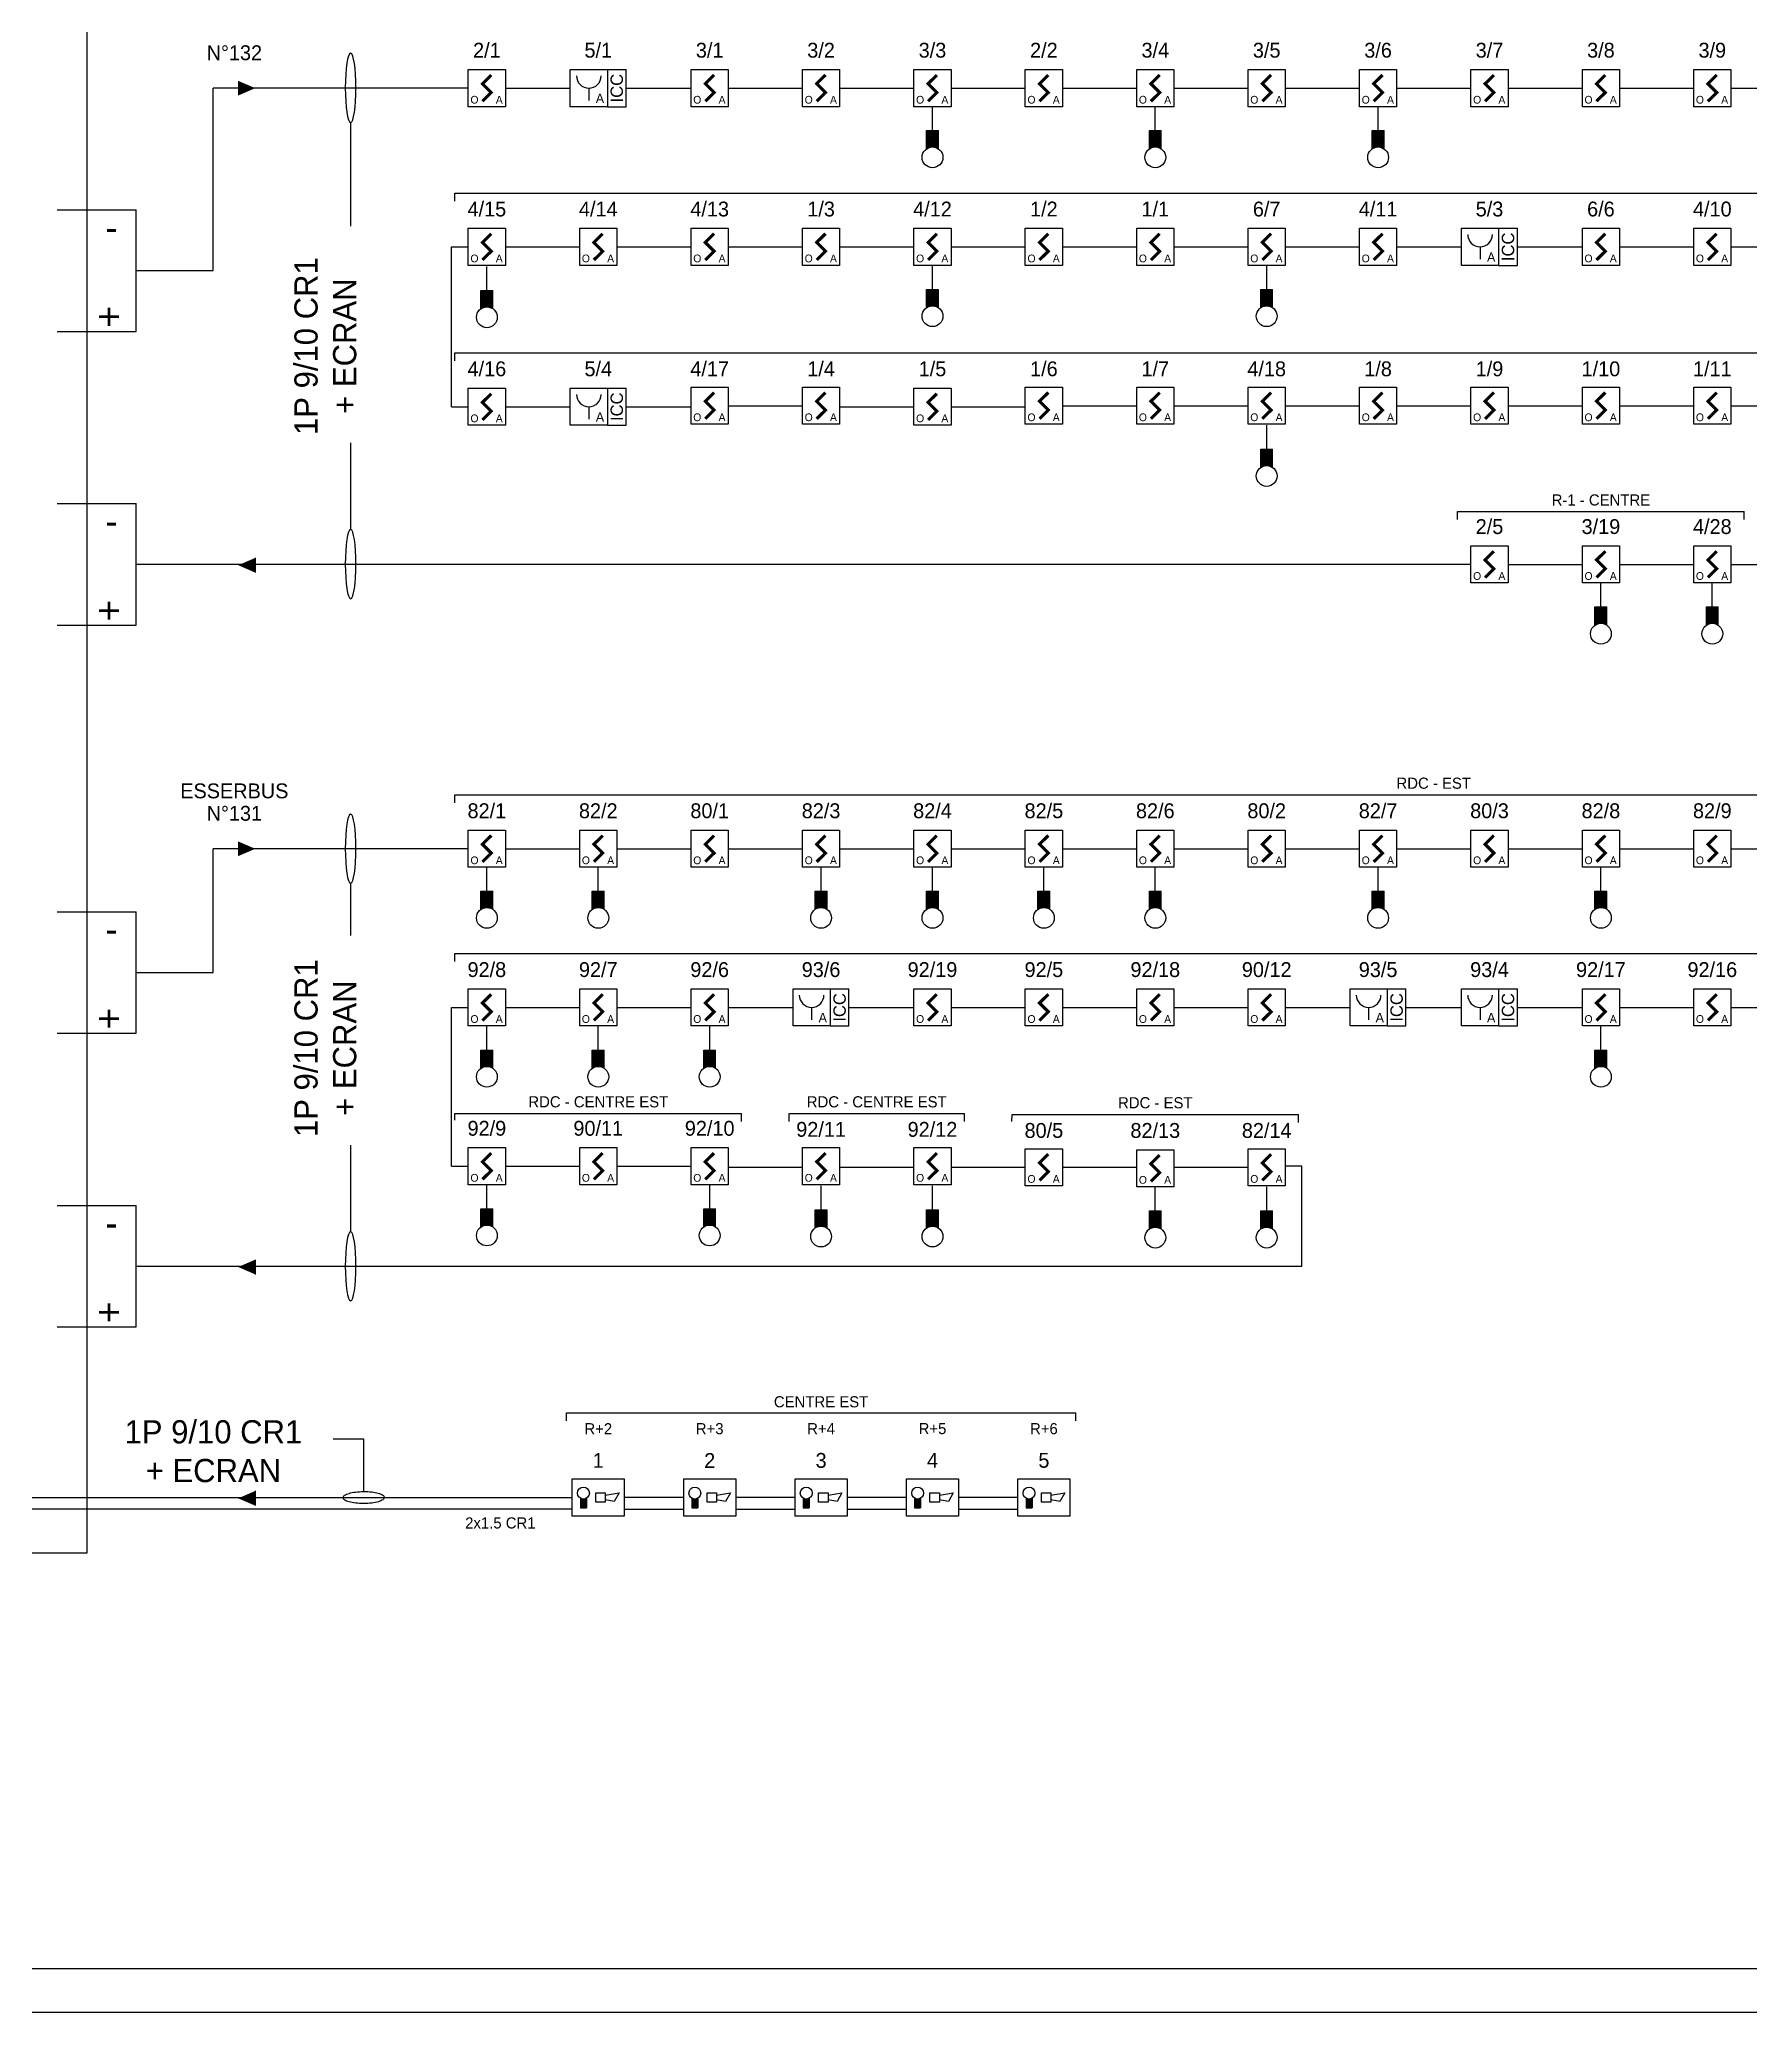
# Model space of a CAD drawing. Header units: millimetres. Extents: x 1942 to 3722, y 1044 to 1602.
# Drawn here: x 3028.3 to 3154.9, y 1043.8 to 1189.9 of the extents above; entities that cross this region are included whole.
import ezdxf
from ezdxf.enums import TextEntityAlignment as Align

# ---------------------------------------------------------------- set-up
doc = ezdxf.new("R2010")
doc.units = ezdxf.units.MM
doc.linetypes.add('ACAD_ISO06W100', pattern=[37.5, 24, -3, 0.5, -3, 0.5, -3, 0.5, -3])
for name, color, linetype in [('jcc-adressage', 6, 'Continuous'), ('JCC-CABLE1', 3, 'Continuous'), ('JCC-DECLENCHEUR MANUEL', 5, 'Continuous'), ('JCC-DECLENCHEUR MANUEL AVEC ISOLATEUR', 1, 'Continuous'), ('JCC-INDICATEUR ACTION', 1, 'Continuous'), ('JCC-LOCAUX', 130, 'Continuous'), ('JCC-NIVEAU', 4, 'Continuous'), ('JCC-REPETITEUR ALARME', 1, 'Continuous')]:
    doc.layers.add(name, color=color, linetype=linetype)
doc.layers.add('JCC-OPTIQUE', color=1, linetype='Continuous', lineweight=25)
doc.styles.add('LOCAUX', font='romans.shx', dxfattribs={"width": 0.75})
doc.styles.add('TEXTE', font='romans.shx')

# ---------------------------------------------------------------- blocks, each defined once
blk = doc.blocks.new('répétiteur alarme')
at = {"layer": 'JCC-REPETITEUR ALARME'}
blk.add_hatch(color=0, dxfattribs=at).paths.add_polyline_path([(-1.6, -0.09, -0.267949), (-2.4, -0.09), (-2.4, -1.4), (-1.6, -1.4)])
at = {"layer": 'JCC-REPETITEUR ALARME', "color": 0}
for p, q in [((0.94, 0.32), (2.8, 0.65)), ((2.8, 0.65), (2.15, -0.53)), ((-2.4, -0.09), (-2.4, -1.4)), ((-2.4, -1.4), (-1.6, -1.4)), ((-1.6, -0.09), (-1.6, -1.4)), ((2.15, -0.53), (0.94, -0.32))]:
    blk.add_line(p, q, dxfattribs=at)
for points in [[(-3.5, 2.5), (3.5, 2.5), (3.5, -2.5), (-3.5, -2.5)], [(-0.34, 0.64), (0.94, 0.64), (0.94, -0.64), (-0.34, -0.64)]]:
    blk.add_lwpolyline(points, close=True, dxfattribs=at)
blk.add_circle((-2, 0.6), 0.8, dxfattribs=at)
at = {"layer": 'jcc-adressage', "style": 'TEXTE'}
blk.add_attdef('ADRESSE', text='', height=3, dxfattribs=at).set_placement((0, 5), align=Align.MIDDLE)
at = {"layer": 'JCC-LOCAUX', "style": 'LOCAUX', "width": 0.85, "flags": 8}
for p in [(0, 13.75), (0, 11.25), (0, 8.75)]:
    blk.add_attdef('PIECE', text='', height=1.75, dxfattribs=at).set_placement(p, align=Align.MIDDLE)
blk = doc.blocks.new('indicateur action')
at = {"layer": 'JCC-INDICATEUR ACTION'}
blk.add_hatch(color=0, dxfattribs=at).paths.add_polyline_path([(0.8, -0.05, -0.315344), (-0.8, -0.05), (-0.8, -2.5), (0.8, -2.5)])
at = {"layer": 'JCC-INDICATEUR ACTION', "color": 0}
for p, q in [((-0.8, -0.05), (-0.8, -2.5)), ((0.8, -2.5), (-0.8, -2.5)), ((0.8, -0.05), (0.8, -2.5))]:
    blk.add_line(p, q, dxfattribs=at)
blk.add_circle((0, 1.1), 1.4, dxfattribs=at)
at = {"layer": 'jcc-adressage', "style": 'TEXTE'}
blk.add_attdef('ADRESSE', text='', height=3, dxfattribs=at).set_placement((0, 5), align=Align.MIDDLE)
at = {"layer": 'JCC-LOCAUX', "style": 'LOCAUX', "width": 0.75, "flags": 8}
for p in [(0, 13.75), (0, 11.25), (0, 8.75)]:
    blk.add_attdef('PIECE', text='', height=1.75, dxfattribs=at).set_placement(p, align=Align.MIDDLE)
blk = doc.blocks.new('voa')
blk.add_lwpolyline([(-3, 3), (3, 3), (3, -3), (-3, -3)], close=True)
at = {"const_width": 0.5}
blk.add_lwpolyline([(0.71, 2.12), (-0.71, 0.71), (0.71, -0.71), (-0.71, -2.12)], dxfattribs=at)
at = {"flags": 1}
for tag, p in [('SYMB_GRAPH', (0.67, 7.09)), ('SYMB_VIC', (0, 4.02)), ('SYMB_VISIODEF', (0, 1.25)), ('ADRESSE', (0, -1.5)), ('ZONE', (0, -1.5)), ('IA', (0.12, -0.63)), ('METIER', (0, -3)), ('CENTRALE', (0.44, -8.82)), ('VARIANTE', (0.67, -11.67))]:
    blk.add_attdef(tag, text='', height=2.5, dxfattribs=at).set_placement(p, align=Align.CENTER)
for tag, height, p in [('LIBELLE', 2.5, (0, 4)), ('TYPE', 1.25, (-2, -2.5)), ('TECH', 1.25, (2, -2.5)), ('LIBELLEZONE', 2.5, (0, -6.5))]:
    blk.add_attdef(tag, text='', height=height).set_placement(p, align=Align.CENTER)
blk = doc.blocks.new('déclencheur manuel avec isolateur')
at = {"layer": 'JCC-DECLENCHEUR MANUEL AVEC ISOLATEUR', "color": 0}
for p, q in [((2.5, 2.5), (5.02, 2.5)), ((5.02, -2.5), (5.02, 2.5)), ((0, 0), (0, -1.66)), ((2.5, -2.5), (5.02, -2.5))]:
    blk.add_line(p, q, dxfattribs=at)
blk.add_lwpolyline([(-2.5, 2.5), (2.5, 2.5), (2.5, -2.5), (-2.5, -2.5)], close=True, dxfattribs=at)
blk.add_arc((0, 1.66), 1.66, 180, 0, dxfattribs=at)
at = {"layer": 'jcc-adressage', "style": 'TEXTE'}
blk.add_attdef('ADRESSE', text='', height=3, dxfattribs=at).set_placement((0, 5), align=Align.MIDDLE)
at = {"layer": 'JCC-DECLENCHEUR MANUEL AVEC ISOLATEUR', "color": 0}
blk.add_text('ICC', height=1.668, rotation=90, dxfattribs=at).set_placement((3.76, 0), align=Align.MIDDLE_CENTER)
blk.add_text('A', height=1.25, dxfattribs=at).set_placement((1.5, -2), align=Align.CENTER)
at = {"layer": 'JCC-LOCAUX', "style": 'LOCAUX', "width": 0.85, "flags": 8}
for p in [(0, 13.75), (0, 11.25), (0, 8.75)]:
    blk.add_attdef('PIECE', text='', height=1.75, dxfattribs=at).set_placement(p, align=Align.MIDDLE)

msp = doc.modelspace()

# ---------------------------------------------------------------- hatches: boundary and pattern name
at = {"layer": 'JCC-CABLE1'}
for points in [[(3044.27, 1186.32), (3043, 1186.86), (3043, 1185.77)], [(3043, 1151), (3044.27, 1150.45), (3044.27, 1151.54)], [(3044.27, 1130), (3043, 1130.55), (3043, 1129.46)], [(3043, 1099.04), (3044.27, 1098.49), (3044.27, 1099.58)], [(3043, 1081.91), (3044.27, 1081.37), (3044.27, 1082.46)]]:
    msp.add_hatch(color=1, dxfattribs=at).paths.add_polyline_path(points)

# ---------------------------------------------------------------- linework, layer by layer
at = {"color": 1}
for p, q in [((2915.41, 1081.97), (3067.74, 1081.97)), ((3075.99, 1081.97), (3071.59, 1081.97)), ((3084.24, 1081.97), (3079.84, 1081.97)), ((3092.49, 1081.97), (3088.09, 1081.97)), ((3100.74, 1081.97), (3096.34, 1081.97))]:
    msp.add_line(p, q, dxfattribs=at)
at = {"color": 4}
for p, q in [((3071.59, 1081.1), (3075.99, 1081.1)), ((3079.84, 1081.1), (3084.24, 1081.1)), ((3088.09, 1081.1), (3092.49, 1081.1)), ((3096.34, 1081.1), (3100.74, 1081.1))]:
    msp.add_line(p, q, dxfattribs=at)
at = {"color": 0}
for points in [[(3476.88, 1043.84), (1941.82, 1043.84), (1941.82, 1602.04), (3476.88, 1602.04)], [(1944.02, 1599.75), (3274.38, 1599.75), (3274.38, 1047.07), (1944.02, 1047.07)]]:
    msp.add_lwpolyline(points, close=True, dxfattribs=at)
at = {"color": 8}
msp.add_lwpolyline([(3031.8, 1077.84), (2846.23, 1077.84), (2846.23, 1306.87), (3031.8, 1306.87)], close=True, dxfattribs=at)
at = {"color": 4}
msp.add_lwpolyline([(3067.74, 1081.1), (2912.3, 1081.1), (2912.3, 1121.37), (2897.6, 1121.37), (2897.6, 1124.66)], dxfattribs=at)
at = {"layer": 'JCC-CABLE1', "color": 1}
for p, q in [((3060.04, 1186.32), (3041.14, 1186.32)), ((3051.33, 1183.73), (3051.33, 1176.09)), ((3029.59, 1177.3), (3035.46, 1177.3)), ((3035.46, 1168.31), (3035.46, 1177.3)), ((3029.59, 1168.31), (3035.46, 1168.31)), ((3051.33, 1160.05), (3051.33, 1153.63)), ((3029.59, 1155.56), (3035.46, 1155.56)), ((3035.46, 1146.56), (3035.46, 1155.56)), ((3044.27, 1151.54), (3044.27, 1150.45)), ((3029.59, 1146.56), (3035.46, 1146.56)), ((3051.33, 1127.4), (3051.33, 1123.58)), ((3029.59, 1125.34), (3035.46, 1125.34)), ((3035.46, 1116.35), (3035.46, 1125.34)), ((3029.59, 1116.35), (3035.46, 1116.35)), ((3051.33, 1108.06), (3051.33, 1101.65)), ((3029.59, 1103.59), (3035.46, 1103.59)), ((3035.46, 1094.6), (3035.46, 1103.59)), ((3044.27, 1099.58), (3044.27, 1098.49)), ((3029.59, 1094.6), (3035.46, 1094.6)), ((3044.27, 1082.46), (3044.27, 1081.37))]:
    msp.add_line(p, q, dxfattribs=at)
at = {"layer": 'JCC-CABLE1'}
for p, q in [((3062.79, 1186.32), (3067.6, 1186.32)), ((3071.73, 1186.32), (3076.54, 1186.32)), ((3079.29, 1186.32), (3084.79, 1186.32)), ((3087.54, 1186.32), (3093.04, 1186.32)), ((3095.79, 1186.32), (3101.29, 1186.32)), ((3104.04, 1186.32), (3109.54, 1186.32)), ((3112.29, 1186.32), (3117.79, 1186.32)), ((3120.54, 1186.32), (3126.04, 1186.32)), ((3128.79, 1186.32), (3134.29, 1186.32)), ((3137.04, 1186.32), (3142.54, 1186.32)), ((3145.29, 1186.32), (3150.79, 1186.32)), ((3153.54, 1186.32), (3159.04, 1186.32)), ((3094.42, 1183.17), (3094.42, 1184.95)), ((3110.92, 1183.17), (3110.92, 1184.95)), ((3127.42, 1183.17), (3127.42, 1184.95)), ((3058.8, 1174.57), (3060.04, 1174.57)), ((3058.8, 1162.73), (3058.8, 1174.57)), ((3062.79, 1174.57), (3068.29, 1174.57)), ((3071.04, 1174.57), (3076.54, 1174.57)), ((3079.29, 1174.57), (3084.79, 1174.57)), ((3087.54, 1174.57), (3093.04, 1174.57)), ((3095.79, 1174.57), (3101.29, 1174.57)), ((3104.04, 1174.57), (3109.54, 1174.57)), ((3112.29, 1174.57), (3117.79, 1174.57)), ((3120.54, 1174.57), (3126.04, 1174.57)), ((3128.79, 1174.57), (3133.6, 1174.57)), ((3137.73, 1174.57), (3142.54, 1174.57)), ((3145.29, 1174.57), (3150.79, 1174.57)), ((3153.54, 1174.57), (3159.04, 1174.57)), ((3061.42, 1171.34), (3061.42, 1173.11)), ((3094.42, 1171.42), (3094.42, 1173.19)), ((3119.17, 1171.42), (3119.17, 1173.19)), ((3058.8, 1162.73), (3060.04, 1162.73)), ((3062.79, 1162.73), (3067.6, 1162.73)), ((3071.73, 1162.73), (3076.54, 1162.73)), ((3079.29, 1162.81), (3084.79, 1162.81)), ((3087.54, 1162.73), (3093.04, 1162.73)), ((3095.79, 1162.73), (3101.29, 1162.73)), ((3104.04, 1162.81), (3109.54, 1162.81)), ((3112.29, 1162.81), (3117.79, 1162.81)), ((3120.54, 1162.81), (3126.04, 1162.81)), ((3128.79, 1162.81), (3134.29, 1162.81)), ((3137.04, 1162.81), (3142.54, 1162.81)), ((3145.29, 1162.81), (3150.79, 1162.81)), ((3153.54, 1162.81), (3159.04, 1162.81)), ((3119.17, 1159.58), (3119.17, 1161.36)), ((3137.04, 1151.06), (3142.54, 1151.06)), ((3143.92, 1147.91), (3143.92, 1149.68)), ((3145.29, 1151.06), (3150.79, 1151.06)), ((3152.17, 1147.91), (3152.17, 1149.68)), ((3153.54, 1151.06), (3159.04, 1151.06)), ((3062.79, 1130.01), (3068.29, 1130.01)), ((3071.04, 1130.01), (3076.54, 1130.01)), ((3079.29, 1130.01), (3084.79, 1130.01)), ((3087.54, 1130.01), (3093.04, 1130.01)), ((3095.79, 1130.01), (3101.29, 1130.01)), ((3104.04, 1130.01), (3109.54, 1130.01)), ((3112.29, 1130.01), (3117.79, 1130.01)), ((3120.54, 1130.01), (3126.04, 1130.01)), ((3128.79, 1130.01), (3134.29, 1130.01)), ((3137.04, 1130.01), (3142.54, 1130.01)), ((3145.29, 1130.01), (3150.79, 1130.01)), ((3153.54, 1130.01), (3158.35, 1130.01)), ((3061.42, 1126.86), (3061.42, 1128.64)), ((3069.67, 1126.86), (3069.67, 1128.64)), ((3086.17, 1126.86), (3086.17, 1128.64)), ((3094.42, 1126.86), (3094.42, 1128.64)), ((3102.67, 1126.86), (3102.67, 1128.64)), ((3110.92, 1126.86), (3110.92, 1128.64)), ((3127.42, 1126.86), (3127.42, 1128.64)), ((3143.92, 1126.86), (3143.92, 1128.64)), ((3058.8, 1118.26), (3060.04, 1118.26)), ((3058.8, 1106.5), (3058.8, 1118.26)), ((3062.79, 1118.26), (3068.29, 1118.26)), ((3071.04, 1118.26), (3076.54, 1118.26)), ((3079.29, 1118.26), (3084.1, 1118.26)), ((3088.23, 1118.26), (3093.04, 1118.26)), ((3095.79, 1118.26), (3101.29, 1118.26)), ((3104.04, 1118.26), (3109.54, 1118.26)), ((3112.29, 1118.26), (3117.79, 1118.26)), ((3120.54, 1118.26), (3125.35, 1118.26)), ((3129.48, 1118.26), (3133.6, 1118.26)), ((3137.73, 1118.26), (3142.54, 1118.26)), ((3145.29, 1118.26), (3150.79, 1118.26)), ((3153.54, 1118.26), (3159.04, 1118.26)), ((3061.42, 1115.11), (3061.42, 1116.88)), ((3069.67, 1115.11), (3069.67, 1116.88)), ((3077.92, 1115.11), (3077.92, 1116.88)), ((3143.92, 1115.11), (3143.92, 1116.88)), ((3058.8, 1106.5), (3060.04, 1106.5)), ((3062.79, 1106.5), (3068.29, 1106.5)), ((3071.04, 1106.5), (3076.54, 1106.5)), ((3079.29, 1106.42), (3084.79, 1106.42)), ((3087.54, 1106.42), (3093.04, 1106.42)), ((3095.79, 1106.42), (3101.29, 1106.42)), ((3104.04, 1106.42), (3109.54, 1106.42)), ((3112.29, 1106.42), (3117.79, 1106.42)), ((3061.42, 1103.35), (3061.42, 1105.13)), ((3077.92, 1103.35), (3077.92, 1105.13)), ((3086.17, 1103.27), (3086.17, 1105.05)), ((3094.42, 1103.27), (3094.42, 1105.05)), ((3110.92, 1103.2), (3110.92, 1104.97)), ((3119.17, 1103.2), (3119.17, 1104.97))]:
    msp.add_line(p, q, dxfattribs=at)
at = {"layer": 'JCC-CABLE1', "color": 1, "ltscale": 0.6}
for p, q in [((3134.29, 1151.06), (3035.46, 1151.06)), ((3121.78, 1106.5), (3120.54, 1106.5)), ((3121.78, 1099.09), (3121.78, 1106.5))]:
    msp.add_line(p, q, dxfattribs=at)
at = {"layer": 'JCC-CABLE1', "color": 1}
for points in [[(3035.46, 1172.81), (3041.14, 1172.81), (3041.14, 1186.32)], [(3035.46, 1120.84), (3041.14, 1120.84), (3041.14, 1130.01)], [(3060.04, 1130.01), (3041.14, 1130.01)], [(3035.46, 1099.09), (3121.78, 1099.09)], [(3052.3, 1082.42), (3052.3, 1086.28), (3050.03, 1086.28)]]:
    msp.add_lwpolyline(points, dxfattribs=at)
at = {"layer": 'JCC-CABLE1', "color": 1, "extrusion": (0, 0, -1)}
for centre in [(3051.33, 1186.34), (3051.33, 1151.08), (3051.33, 1130.01), (3051.33, 1099.09)]:
    msp.add_ellipse(centre, major_axis=(0, -2.56), ratio=0.154273, dxfattribs=at)
at = {"layer": 'JCC-CABLE1', "color": 1, "linetype": 'ACAD_ISO06W100'}
msp.add_ellipse((3052.3, 1081.97), major_axis=(1.53, 0.01), ratio=0.29085, start_param=-1.570796, end_param=4.712389, dxfattribs=at)
at = {"layer": 'JCC-NIVEAU'}
for p, q in [((3059.06, 1178.55), (3261.78, 1178.55)), ((3059.06, 1177.96), (3059.06, 1178.55)), ((3059.06, 1166.72), (3261.78, 1166.72)), ((3059.06, 1166.13), (3059.06, 1166.72)), ((3133.31, 1154.38), (3133.31, 1154.97)), ((3133.31, 1154.97), (3154.53, 1154.97)), ((3154.53, 1154.38), (3154.53, 1154.97)), ((3059.06, 1134), (3204.03, 1134)), ((3059.06, 1133.41), (3059.06, 1134)), ((3059.06, 1122.24), (3261.78, 1122.24)), ((3059.06, 1121.65), (3059.06, 1122.24)), ((3059.05, 1109.9), (3059.06, 1110.41)), ((3059.06, 1110.41), (3080.28, 1110.41)), ((3080.28, 1109.82), (3080.28, 1110.41)), ((3083.81, 1110.41), (3096.78, 1110.41)), ((3083.81, 1109.82), (3083.81, 1110.41)), ((3096.78, 1109.82), (3096.78, 1110.41)), ((3100.3, 1109.82), (3100.31, 1110.33)), ((3100.31, 1110.33), (3121.53, 1110.33)), ((3121.53, 1109.74), (3121.53, 1110.33)), ((3067.31, 1088.23), (3105.03, 1088.23)), ((3067.31, 1087.64), (3067.31, 1088.23)), ((3105.03, 1087.64), (3105.03, 1088.23))]:
    msp.add_line(p, q, dxfattribs=at)

# ---------------------------------------------------------------- block references
at = {"layer": 'JCC-DECLENCHEUR MANUEL', "xscale": 0.55, "yscale": 0.55, "zscale": 0.55}
for p in [(3068.97, 1186.32), (3134.97, 1174.57), (3068.97, 1162.73), (3085.47, 1118.26), (3126.72, 1118.26), (3134.97, 1118.26)]:
    msp.add_blockref('déclencheur manuel avec isolateur', p, dxfattribs=at)
at = {"layer": 'JCC-INDICATEUR ACTION', "xscale": 0.55, "yscale": 0.55, "zscale": 0.55, "rotation": 180}
for p in [(3094.42, 1181.8), (3110.92, 1181.8), (3127.42, 1181.8), (3061.42, 1169.96), (3094.42, 1170.04), (3119.17, 1170.04), (3119.17, 1158.21), (3143.92, 1146.53), (3152.17, 1146.53), (3061.42, 1125.49), (3069.67, 1125.49), (3086.17, 1125.49), (3094.42, 1125.49), (3102.67, 1125.49), (3110.92, 1125.49), (3127.42, 1125.49), (3143.92, 1125.49), (3061.42, 1113.73), (3069.67, 1113.73), (3077.92, 1113.73), (3143.92, 1113.73), (3061.42, 1101.98), (3077.92, 1101.98), (3086.17, 1101.9), (3094.42, 1101.9), (3110.92, 1101.82), (3119.17, 1101.82)]:
    msp.add_blockref('indicateur action', p, dxfattribs=at)
at = {"layer": 'JCC-OPTIQUE'}
for p, xscale, yscale, zscale in [((3061.42, 1186.32), 0.4583333333332917, 0.4583333333332917, 0.4583333333332917), ((3077.92, 1186.32), 0.4583333333334167, 0.4583333333334167, 0.4583333333334167), ((3086.17, 1186.32), 0.4583333333334167, 0.4583333333334167, 0.4583333333334167), ((3094.42, 1186.32), 0.4583333333334167, 0.4583333333334167, 0.4583333333334167), ((3102.67, 1186.32), 0.4583333333334167, 0.4583333333334167, 0.4583333333334167), ((3110.92, 1186.32), 0.4583333333334167, 0.4583333333334167, 0.4583333333334167), ((3119.17, 1186.32), 0.4583333333334167, 0.4583333333334167, 0.4583333333334167), ((3127.42, 1186.32), 0.4583333333334167, 0.4583333333334167, 0.4583333333334167), ((3135.67, 1186.32), 0.4583333333332917, 0.4583333333332917, 0.4583333333332917), ((3143.92, 1186.32), 0.4583333333334167, 0.4583333333334167, 0.4583333333334167), ((3152.17, 1186.32), 0.4583333333334167, 0.4583333333334167, 0.4583333333334167), ((3061.42, 1174.57), 0.4583333333332917, 0.4583333333332917, 0.4583333333332917), ((3069.67, 1174.57), 0.4583333333332917, 0.4583333333332917, 0.4583333333332917), ((3077.92, 1174.57), 0.4583333333334167, 0.4583333333334167, 0.4583333333334167), ((3086.17, 1174.57), 0.4583333333334167, 0.4583333333334167, 0.4583333333334167), ((3094.42, 1174.57), 0.4583333333334167, 0.4583333333334167, 0.4583333333334167), ((3102.67, 1174.57), 0.4583333333334167, 0.4583333333334167, 0.4583333333334167), ((3110.92, 1174.57), 0.4583333333334167, 0.4583333333334167, 0.4583333333334167), ((3119.17, 1174.57), 0.4583333333334167, 0.4583333333334167, 0.4583333333334167), ((3127.42, 1174.57), 0.4583333333334167, 0.4583333333334167, 0.4583333333334167), ((3143.92, 1174.57), 0.4583333333334167, 0.4583333333334167, 0.4583333333334167), ((3152.17, 1174.57), 0.4583333333334167, 0.4583333333334167, 0.4583333333334167), ((3061.42, 1162.73), 0.4583333333332917, 0.4583333333332917, 0.4583333333332917), ((3077.92, 1162.81), 0.4583333333332917, 0.4583333333332917, 0.4583333333332917), ((3086.17, 1162.81), 0.4583333333332917, 0.4583333333332917, 0.4583333333332917), ((3094.42, 1162.73), 0.4583333333332917, 0.4583333333332917, 0.4583333333332917), ((3102.67, 1162.81), 0.4583333333334167, 0.4583333333334167, 0.4583333333334167), ((3110.92, 1162.81), 0.4583333333334167, 0.4583333333334167, 0.4583333333334167), ((3119.17, 1162.81), 0.4583333333334167, 0.4583333333334167, 0.4583333333334167), ((3127.42, 1162.81), 0.4583333333334167, 0.4583333333334167, 0.4583333333334167), ((3135.67, 1162.81), 0.4583333333334167, 0.4583333333334167, 0.4583333333334167), ((3143.92, 1162.81), 0.4583333333334167, 0.4583333333334167, 0.4583333333334167), ((3152.17, 1162.81), 0.4583333333334167, 0.4583333333334167, 0.4583333333334167), ((3135.67, 1151.06), 0.4583333333332917, 0.4583333333332917, 0.4583333333332917), ((3143.92, 1151.06), 0.4583333333334167, 0.4583333333334167, 0.4583333333334167), ((3152.17, 1151.06), 0.4583333333334167, 0.4583333333334167, 0.4583333333334167), ((3061.42, 1130.01), 0.4583333333332917, 0.4583333333332917, 0.4583333333332917), ((3069.67, 1130.01), 0.4583333333332917, 0.4583333333332917, 0.4583333333332917), ((3077.92, 1130.01), 0.4583333333334167, 0.4583333333334167, 0.4583333333334167), ((3086.17, 1130.01), 0.4583333333334167, 0.4583333333334167, 0.4583333333334167), ((3094.42, 1130.01), 0.4583333333334167, 0.4583333333334167, 0.4583333333334167), ((3102.67, 1130.01), 0.4583333333334167, 0.4583333333334167, 0.4583333333334167), ((3110.92, 1130.01), 0.4583333333334167, 0.4583333333334167, 0.4583333333334167), ((3119.17, 1130.01), 0.4583333333334167, 0.4583333333334167, 0.4583333333334167), ((3127.42, 1130.01), 0.4583333333334167, 0.4583333333334167, 0.4583333333334167), ((3135.67, 1130.01), 0.4583333333332917, 0.4583333333332917, 0.4583333333332917), ((3143.92, 1130.01), 0.4583333333334167, 0.4583333333334167, 0.4583333333334167), ((3152.17, 1130.01), 0.4583333333334167, 0.4583333333334167, 0.4583333333334167), ((3061.42, 1118.26), 0.4583333333334167, 0.4583333333334167, 0.4583333333334167), ((3069.67, 1118.26), 0.4583333333334167, 0.4583333333334167, 0.4583333333334167), ((3077.92, 1118.26), 0.4583333333334167, 0.4583333333334167, 0.4583333333334167), ((3094.42, 1118.26), 0.4583333333334167, 0.4583333333334167, 0.4583333333334167), ((3102.67, 1118.26), 0.4583333333334167, 0.4583333333334167, 0.4583333333334167), ((3110.92, 1118.26), 0.4583333333334167, 0.4583333333334167, 0.4583333333334167), ((3119.17, 1118.26), 0.4583333333334167, 0.4583333333334167, 0.4583333333334167), ((3143.92, 1118.26), 0.4583333333334167, 0.4583333333334167, 0.4583333333334167), ((3152.17, 1118.26), 0.4583333333334167, 0.4583333333334167, 0.4583333333334167), ((3061.42, 1106.5), 0.4583333333332917, 0.4583333333332917, 0.4583333333332917), ((3069.67, 1106.5), 0.4583333333332917, 0.4583333333332917, 0.4583333333332917), ((3077.92, 1106.5), 0.4583333333332917, 0.4583333333332917, 0.4583333333332917), ((3086.17, 1106.5), 0.4583333333332917, 0.4583333333332917, 0.4583333333332917), ((3094.42, 1106.5), 0.4583333333332917, 0.4583333333332917, 0.4583333333332917), ((3102.67, 1106.42), 0.4583333333332917, 0.4583333333332917, 0.4583333333332917), ((3110.92, 1106.35), 0.4583333333332917, 0.4583333333332917, 0.4583333333332917), ((3119.17, 1106.42), 0.4583333333334167, 0.4583333333334167, 0.4583333333334167)]:
    msp.add_blockref('voa', p, dxfattribs=dict(at, xscale=xscale, yscale=yscale, zscale=zscale)).add_auto_attribs({'TECH': 'A', 'TYPE': 'O'})
at = {"layer": 'JCC-REPETITEUR ALARME', "xscale": 0.55, "yscale": 0.55, "zscale": 0.05500000000000001}
for p in [(3069.67, 1081.97), (3077.92, 1081.97), (3086.17, 1081.97), (3094.42, 1081.97), (3102.67, 1081.97)]:
    msp.add_blockref('répétiteur alarme', p, dxfattribs=at)

# ---------------------------------------------------------------- texts
at = {"layer": 'jcc-adressage'}
for s, p in [('2/1', (3061.42, 1189.15)), ('5/1', (3069.67, 1189.15)), ('3/1', (3077.92, 1189.15)), ('3/2', (3086.17, 1189.15)), ('3/3', (3094.42, 1189.15)), ('2/2', (3102.67, 1189.15)), ('3/4', (3110.92, 1189.15)), ('3/5', (3119.17, 1189.15)), ('3/6', (3127.42, 1189.15)), ('3/7', (3135.67, 1189.15)), ('3/8', (3143.92, 1189.15)), ('3/9', (3152.17, 1189.15)), ('4/15', (3061.42, 1177.39)), ('4/14', (3069.67, 1177.39)), ('4/13', (3077.92, 1177.39)), ('1/3', (3086.17, 1177.39)), ('4/12', (3094.42, 1177.39)), ('1/2', (3102.67, 1177.39)), ('1/1', (3110.92, 1177.39)), ('6/7', (3119.17, 1177.39)), ('4/11', (3127.42, 1177.39)), ('5/3', (3135.67, 1177.39)), ('6/6', (3143.92, 1177.39)), ('4/10', (3152.17, 1177.39)), ('4/16', (3061.42, 1165.56)), ('5/4', (3069.67, 1165.56)), ('4/17', (3077.92, 1165.56)), ('1/4', (3086.17, 1165.56)), ('1/5', (3094.42, 1165.56)), ('1/6', (3102.67, 1165.56)), ('1/7', (3110.92, 1165.56)), ('4/18', (3119.17, 1165.56)), ('1/8', (3127.42, 1165.56)), ('1/9', (3135.67, 1165.56)), ('1/10', (3143.92, 1165.56)), ('1/11', (3152.17, 1165.56)), ('2/5', (3135.67, 1153.88)), ('3/19', (3143.92, 1153.88)), ('4/28', (3152.17, 1153.88)), ('82/1', (3061.42, 1132.84)), ('82/2', (3069.67, 1132.84)), ('80/1', (3077.92, 1132.84)), ('82/3', (3086.17, 1132.84)), ('82/4', (3094.42, 1132.84)), ('82/5', (3102.67, 1132.84)), ('82/6', (3110.92, 1132.84)), ('80/2', (3119.17, 1132.84)), ('82/7', (3127.42, 1132.84)), ('80/3', (3135.67, 1132.84)), ('82/8', (3143.92, 1132.84)), ('82/9', (3152.17, 1132.84)), ('92/8', (3061.42, 1121.08)), ('92/7', (3069.67, 1121.08)), ('92/6', (3077.92, 1121.08)), ('93/6', (3086.17, 1121.08)), ('92/19', (3094.42, 1121.08)), ('92/5', (3102.67, 1121.08)), ('92/18', (3110.92, 1121.08)), ('90/12', (3119.17, 1121.08)), ('93/5', (3127.42, 1121.08)), ('93/4', (3135.67, 1121.08)), ('92/17', (3143.92, 1121.08)), ('92/16', (3152.17, 1121.08)), ('92/9', (3061.42, 1109.33)), ('90/11', (3069.67, 1109.33)), ('92/10', (3077.92, 1109.33)), ('92/11', (3086.17, 1109.25)), ('92/12', (3094.42, 1109.25)), ('80/5', (3102.67, 1109.17)), ('82/13', (3110.92, 1109.17)), ('82/14', (3119.17, 1109.17)), ('1', (3069.67, 1084.72)), ('2', (3077.92, 1084.72)), ('3', (3086.17, 1084.72)), ('4', (3094.42, 1084.72)), ('5', (3102.67, 1084.72))]:
    msp.add_text(s, height=1.1, dxfattribs=at).set_placement(p, align=Align.MIDDLE)
at = {"layer": 'JCC-CABLE1', "color": 1}
for s, p in [('N°132', (3042.72, 1188.94)), ('ESSERBUS', (3042.72, 1134.29)), ('N°131', (3042.72, 1132.63))]:
    msp.add_text(s, height=1.1, dxfattribs=at).set_placement(p, align=Align.MIDDLE)
at = {"layer": 'JCC-CABLE1', "color": 1, "width": 42.2841, "attachment_point": 5}
for s, insert, char_height in [('-', (3033.62, 1176.02), 2.06), ('-', (3033.62, 1154.27), 2.06), ('-', (3033.62, 1124.06), 2.06), ('-', (3033.62, 1102.31), 2.06), ('1P 9/10 CR1\\P+ ECRAN', (3041.17, 1085.39), 1.7188)]:
    msp.add_mtext(s, dxfattribs=dict(at, insert=insert, char_height=char_height))
at = {"layer": 'JCC-CABLE1', "color": 1, "width": 42.2841, "attachment_point": 5, "rotation": 90}
for s, insert, char_height in [('1P 9/10 CR1\\P+ ECRAN', (3049.47, 1167.22), 1.7188), ('+', (3033.4, 1169.39), 2.06), ('+', (3033.4, 1147.64), 2.06), ('1P 9/10 CR1\\P+ ECRAN', (3049.47, 1115.24), 1.7188), ('+', (3033.4, 1117.43), 2.06), ('+', (3033.4, 1095.68), 2.06)]:
    msp.add_mtext(s, dxfattribs=dict(at, insert=insert, char_height=char_height))
at = {"layer": 'JCC-NIVEAU'}
for s, p in [('R-1 - CENTRE', (3143.92, 1155.83)), ('RDC - EST', (3131.54, 1134.86)), ('RDC - CENTRE EST', (3069.67, 1111.27)), ('RDC - CENTRE EST', (3090.29, 1111.27)), ('RDC - EST', (3110.92, 1111.2)), ('CENTRE EST', (3086.17, 1089.06)), ('R+2', (3069.67, 1087.07)), ('R+3', (3077.92, 1087.07)), ('R+4', (3086.17, 1087.07)), ('R+5', (3094.42, 1087.07)), ('R+6', (3102.67, 1087.07)), ('2x1.5 CR1', (3062.42, 1080.09))]:
    msp.add_text(s, height=0.825, dxfattribs=at).set_placement(p, align=Align.MIDDLE)

doc.saveas('drawing.dxf')
